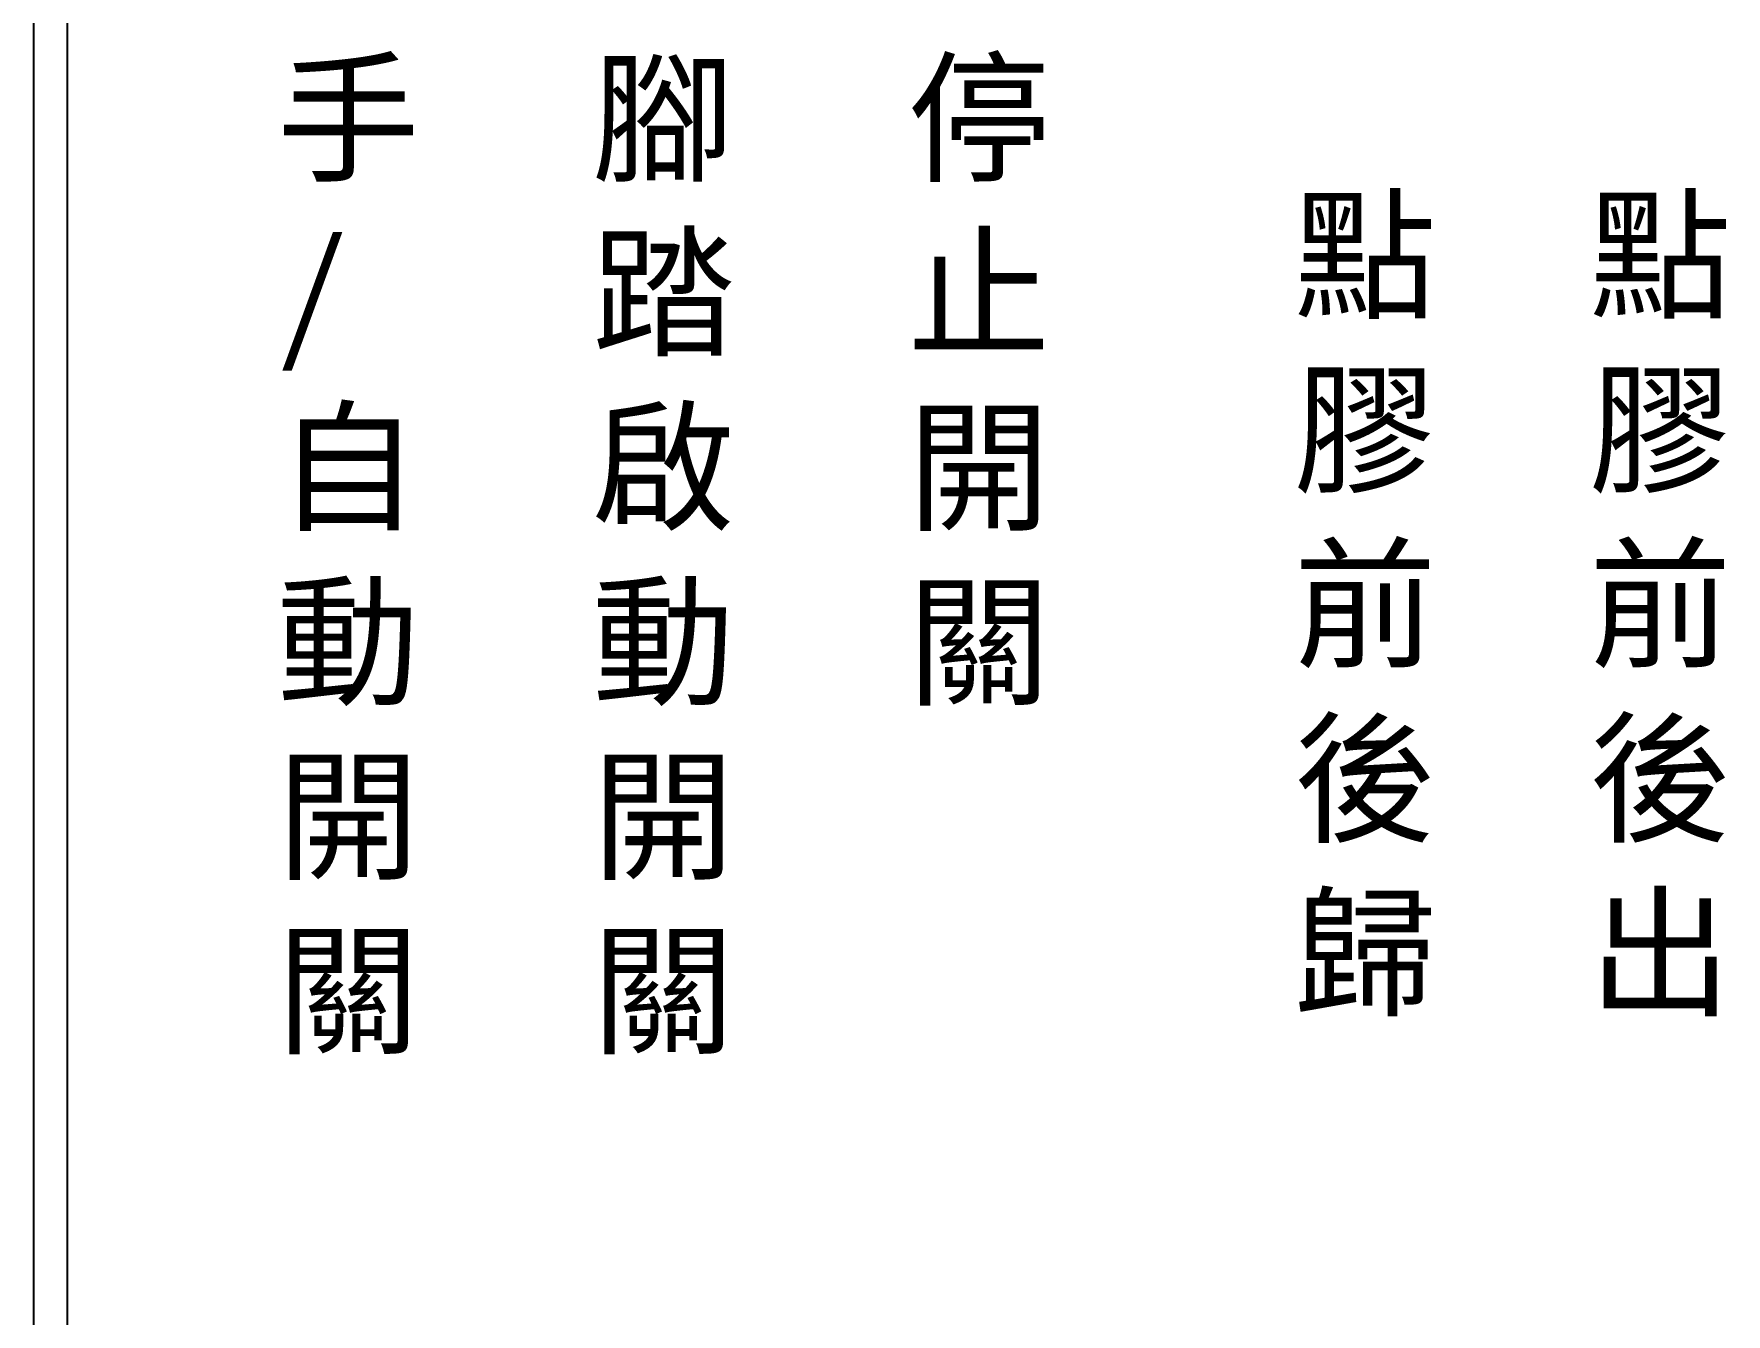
# Model space of a CAD drawing. Extents: x 325 to 612, y 3 to 207.
# Drawn here: x 325.3 to 388.4, y 50.7 to 98.4 of the extents above; entities that cross this region are included whole.
import ezdxf

# ---------------------------------------------------------------- set-up
doc = ezdxf.new("R2010")
doc.units = 0
doc.layers.add('圖框層', color=7, linetype='CONTINUOUS')
doc.layers.add('標尺寸層', color=3, linetype='CONTINUOUS')
doc.styles.add('CNS', font='romanc.shx', dxfattribs={"bigfont": 'chineset.shx'})

msp = doc.modelspace()

# ---------------------------------------------------------------- linework, layer by layer
at = {"layer": '圖框層', "color": 7}
for p, q in [((325.319, 3), (325.319, 206.969)), ((326.569, 4.25), (326.569, 205.719))]:
    msp.add_line(p, q, dxfattribs=at)

# ---------------------------------------------------------------- texts
at = {"layer": '標尺寸層', "color": 7, "char_height": 3.9, "width": 4.96081, "style": 'CNS'}
for s, insert, attachment_point in [('{\\fDFKai-SB|b0|i0|c136|p65;手\\P/\\P自動開關}', (334.374, 97.233), 1), ('{\\fDFKai-SB|b0|i0|c136|p65;停止開關}', (357.881, 97.234), 1), ('{\\fDFKai-SB|b0|i0|c136|p65;腳踏啟動開關}', (346.119, 97.234), 1), ('{\\fDFKai-SB|b0|i0|c136|p65;點膠前後歸}', (374.931, 76.973), 5), ('{\\fDFKai-SB|b0|i0|c136|p65;點膠前後出}', (385.935, 76.973), 5)]:
    msp.add_mtext(s, dxfattribs=dict(at, insert=insert, attachment_point=attachment_point))

doc.saveas('drawing.dxf')
